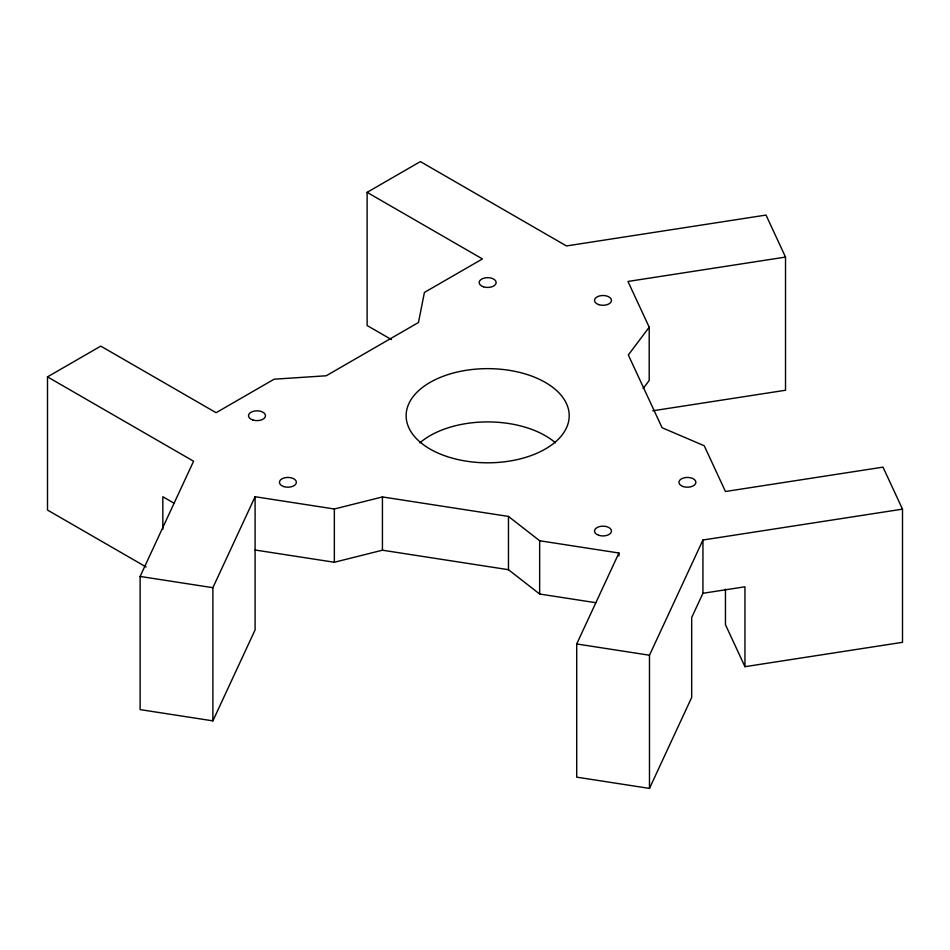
<?xml version="1.0" encoding="UTF-8"?>
<svg xmlns="http://www.w3.org/2000/svg" width="950" height="950" viewBox="0 0 950 950"><rect width="100%" height="100%" fill="white"/><g stroke="black" fill="none" stroke-linecap="round" stroke-linejoin="round"><path stroke-width="1.43" d="M618.925 555.976L618.925 553.019L539.659 540.752L508.464 516.432L382.434 496.933L334.353 508.998L255.099 496.731L255.099 629.898L212.883 720.86L140.113 709.602L140.113 576.436L193.586 461.225L47.5 376.877L47.5 510.055L146.169 567.019M212.883 720.86L212.883 587.694L255.099 496.731M725.456 589.166L725.456 624.684L744.954 666.686L902.5 642.319L902.5 509.141L702.941 540.016L702.941 593.287L691.683 617.536L691.683 697.443L649.479 788.405L576.709 777.148L576.709 643.969L618.925 553.019M649.479 788.405L649.479 655.227L702.941 540.016M652.769 410.792L785.519 390.248L785.519 257.082L627.974 281.449L649.206 327.216L628.318 354.968L662.091 427.738L704.223 445.74L725.456 491.506L883.001 467.139L902.5 509.141M643.114 388.574L649.206 380.487L649.206 327.216M47.5 376.877L100.771 346.121L216.101 412.704L274.123 379.204L326.206 375.772L418.463 322.501L424.412 292.434L482.446 258.934L367.116 192.351L367.116 325.529L391.459 339.577M367.116 192.351L420.375 161.595L566.461 245.943L766.021 215.068L785.519 257.082M255.099 550.003L334.353 562.258L382.434 550.204L508.464 569.703L539.659 594.023L595.864 602.716M702.941 593.287L744.954 586.791L744.954 666.686M140.113 576.436L212.883 587.694M576.709 643.969L649.479 655.227M174.361 503.393L162.83 496.731L162.83 529.281M539.659 540.752L539.659 594.023M508.464 516.432L508.464 569.703M382.434 496.933L382.434 550.204M334.353 508.998L334.353 562.258M419.853 442.843A81.546 47.084 0 0 1 555.465 442.843M446.892 456.499A81.546 47.084 0 0 0 569.216 415.72A81.546 47.084 0 0 0 446.892 374.953A81.546 47.084 0 0 0 446.892 456.499M598.749 304.641A8.479 4.893 0 0 0 611.479 300.402A8.479 4.893 0 0 0 598.749 296.163A8.479 4.893 0 0 0 598.749 304.641M683.181 486.554A8.479 4.893 0 0 0 695.899 482.315A8.479 4.893 0 0 0 683.181 478.076A8.479 4.893 0 0 0 683.181 486.554M598.749 535.289A8.479 4.893 0 0 0 611.479 531.05A8.479 4.893 0 0 0 598.749 526.811A8.479 4.893 0 0 0 598.749 535.289M283.67 486.554A8.479 4.893 0 0 0 296.388 482.315A8.479 4.893 0 0 0 283.67 478.076A8.479 4.893 0 0 0 283.67 486.554M252.759 419.971A8.479 4.893 0 0 0 265.489 415.72A8.479 4.893 0 0 0 252.759 411.481A8.479 4.893 0 0 0 252.759 419.971M483.419 286.793A8.479 4.893 0 0 0 496.149 282.554A8.479 4.893 0 0 0 483.419 278.314A8.479 4.893 0 0 0 483.419 286.793"/></g></svg>
